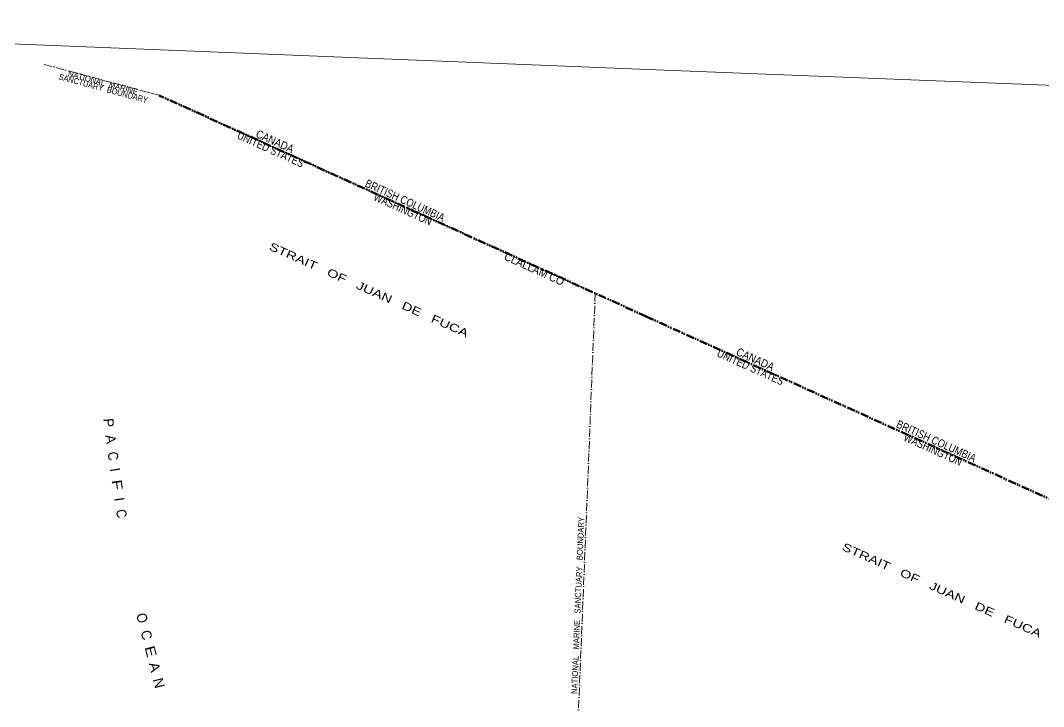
# Model space of a CAD drawing. Header units: feet. Extents: x -955330 to -733631, y 195788 to 387588.
# Drawn here: x -918170 to -867027, y 353307 to 387588 of the extents above; entities that cross this region are included whole.
import ezdxf

# ---------------------------------------------------------------- set-up
doc = ezdxf.new("R2010")
doc.units = ezdxf.units.FT
doc.header["$LTSCALE"] = 80
doc.linetypes.add('DASH_DOUBLE_DOT', pattern=[9.2, 5, -1.2, 0.3, -1.2, 0.3, -1.2])
doc.linetypes.add('DOT_DASHED', pattern=[7.7, 5, -1.2, 0.3, -1.2])
for name, color, linetype, lineweight in [('10', 7, 'DASH_DOUBLE_DOT', 70), ('4', 7, 'Continuous', 13), ('41', 7, 'Continuous', 13), ('44', 7, 'DOT_DASHED', 13)]:
    doc.layers.add(name, color=color, linetype=linetype, lineweight=lineweight)
doc.layers.add('12', color=7, linetype='Continuous')

msp = doc.modelspace()

# ---------------------------------------------------------------- linework, layer by layer
at = {"layer": '10', "lineweight": 60}
for p, q in [((-886888.85, 372797.11), (-911234.79, 383845)), ((-886888.93, 372794.63), (-856800.04, 359189.08))]:
    msp.add_line(p, q, dxfattribs=at)
at = {"layer": '4'}
msp.add_lwpolyline([(-947494.3, 387588.46), (-916945.33, 386361.51), (-886396.98, 385121.24), (-855846.94, 383922.98), (-825295.3, 382766.75), (-794742.09, 381652.54)], dxfattribs=at)
at = {"layer": '44'}
msp.add_lwpolyline([(-916985.28, 385393.88), (-911234.79, 383845), (-889436.22, 373949.14), (-890631.9, 344083.72)], dxfattribs=at)

# ---------------------------------------------------------------- texts
at = {"layer": '10'}
for s, rotation, width, p in [('UNITED STATES', 335.592, 0.85, (-907377.33, 381708.24)), ('CANADA', 335.592, 0.9, (-906444.89, 381781.21)), ('BRITISH COLUMBIA', 335.592, 0.85, (-900981.96, 379302.21)), ('WASHINGTON', 335.592, 0.85, (-900558.42, 378626.51)), ('UNITED STATES', 335.669, 0.85, (-883388.28, 370820.63)), ('CANADA', 335.669, 0.9, (-882431.87, 370888.99)), ('BRITISH COLUMBIA', 335.669, 0.85, (-874423.98, 367274.59)), ('WASHINGTON', 335.669, 0.85, (-874063.08, 366612.32))]:
    msp.add_text(s, height=400, rotation=rotation, dxfattribs=dict(at, width=width)).set_placement(p)
at = {"layer": '12', "width": 0.95}
msp.add_text('CLALLAM CO', height=400, rotation=335.592, dxfattribs=at).set_placement((-894031.25, 375652.76))
at = {"layer": '41'}
for s, height, rotation, width, p in [('STRAIT   OF   JUAN   DE   FUCA', 400, 336, 1.35, (-905782.95, 376150.93)), ('C', 500, 278.314, 0.9, (-913817.56, 366002.17)), ('F', 500, 278.314, 1.25, (-913613.07, 364602.86)), ('C', 500, 278.314, 0.9, (-913397.19, 363125.64)), ('STRAIT   OF   JUAN   DE   FUCA', 400, 336, 1.35, (-877139.53, 361141.96)), ('O', 500, 284.428, 0.95, (-912389.38, 357905.66)), ('E', 500, 284.428, 1.25, (-911968.28, 356267.32)), ('A', 500, 284.428, 1.1, (-911758.84, 355454.77)), ('N', 500, 284.428, 1.05, (-911555.2, 354663.22))]:
    msp.add_text(s, height=height, rotation=rotation, dxfattribs=dict(at, width=width)).set_placement(p)
for s, rotation, p in [('P', 275.315, (-914027.5, 367686.2)), ('A', 278.314, (-913935.74, 366852.34)), ('I', 278.314, (-913699.37, 365193.44)), ('I', 278.314, (-913483.5, 363716.22)), ('C', 284.428, (-912171.93, 357051.95))]:
    msp.add_text(s, height=500, rotation=rotation, dxfattribs=at).set_placement(p)
at = {"layer": '44'}
for s, rotation, width, p in [('SANCTUARY  BOUNDARY', 344.925, 0.85, (-916284.43, 384646.43)), ('NATIONAL  MARINE', 344.925, 0.95, (-915819.33, 384803.75)), ('NATIONAL   MARINE   SANCTUARY   BOUNDARY', 87.707, 0.95, (-890337.84, 353928.51))]:
    msp.add_text(s, height=300, rotation=rotation, dxfattribs=dict(at, width=width)).set_placement(p)

doc.saveas('drawing.dxf')
